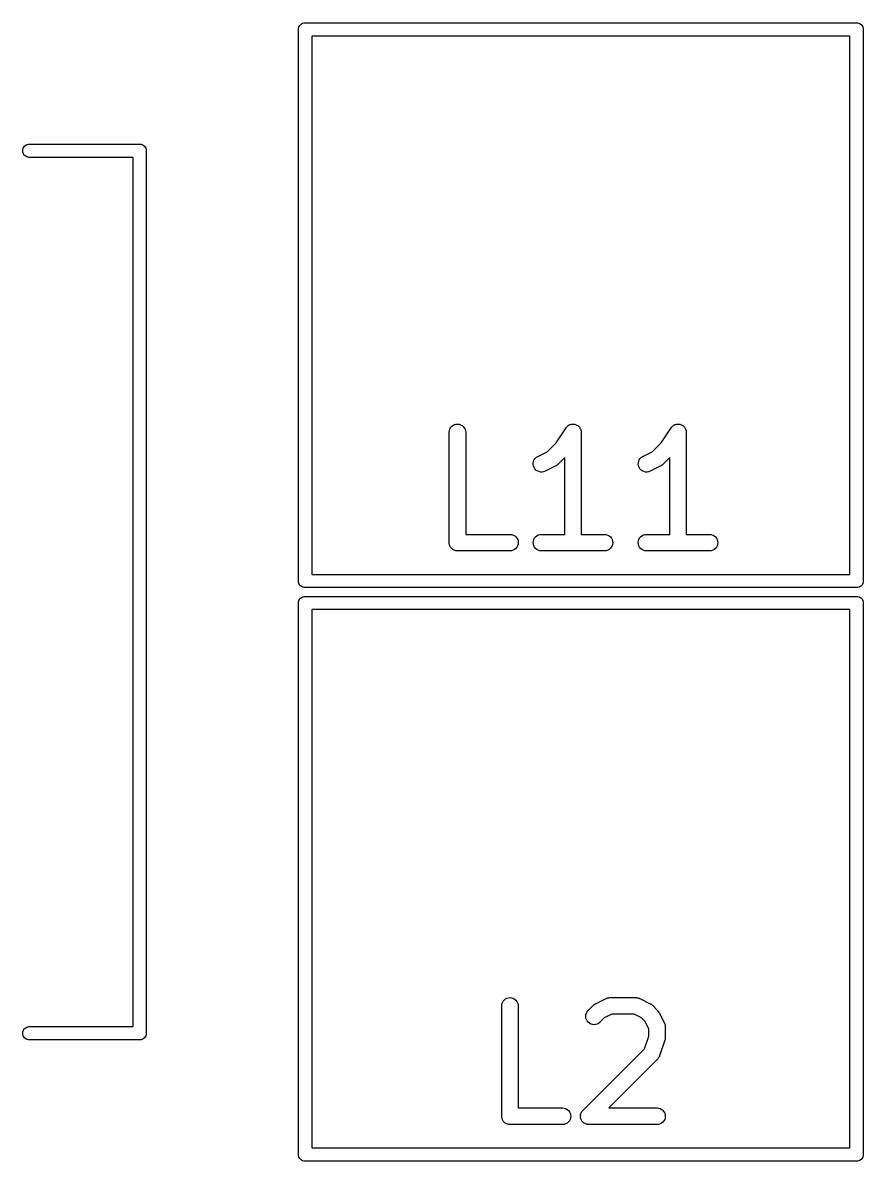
# Model space of a CAD drawing. Extents: x 85.9 to 159.2, y -122.9 to -78.6.
# Drawn here: x 123.94 to 131.56, y -94.16 to -83.84 of the extents above; entities that cross this region are included whole.
import ezdxf

# ---------------------------------------------------------------- set-up
doc = ezdxf.new("R2010")
doc.units = 0
doc.header["$MEASUREMENT"] = 0
doc.layers.add('BLACK', color=7, linetype='CONTINUOUS')

msp = doc.modelspace()

# ---------------------------------------------------------------- linework, layer by layer
at = {"layer": 'BLACK', "linetype": 'CONTINUOUS'}
for p, q in [((126.44, -83.9), (126.441, -83.8882)), ((126.44, -83.903), (126.44, -83.9)), ((126.44, -88.8971), (126.44, -83.903)), ((126.441, -83.8882), (126.444, -83.8769)), ((126.444, -83.8769), (126.45, -83.8665)), ((126.45, -83.8665), (126.457, -83.8574)), ((126.457, -83.8574), (126.467, -83.8499)), ((126.467, -83.8499), (126.477, -83.8443)), ((126.477, -83.8443), (126.488, -83.8409)), ((126.488, -83.8409), (126.497, -83.84)), ((126.497, -83.84), (126.5, -83.8397)), ((126.497, -83.84), (126.497, -83.84)), ((126.5, -83.8397), (126.503, -83.84)), ((126.503, -83.84), (131.497, -83.84)), ((131.497, -83.84), (131.5, -83.8397)), ((131.5, -83.8397), (131.503, -83.84)), ((131.503, -83.84), (131.503, -83.84)), ((131.503, -83.84), (131.512, -83.8409)), ((131.512, -83.8409), (131.523, -83.8443)), ((131.523, -83.8443), (131.533, -83.8499)), ((131.533, -83.8499), (131.543, -83.8574)), ((131.543, -83.8574), (131.55, -83.8665)), ((131.55, -83.8665), (131.556, -83.8769)), ((131.556, -83.8769), (131.559, -83.8882)), ((131.559, -83.8882), (131.56, -83.9)), ((131.56, -83.9), (131.56, -83.9029)), ((131.56, -83.9029), (131.56, -88.8971)), ((126.56, -83.96), (126.56, -88.84)), ((131.44, -83.96), (126.56, -83.96)), ((131.44, -88.84), (131.44, -83.96)), ((123.94, -85), (123.941, -84.9882)), ((123.941, -85.0118), (123.94, -85)), ((123.941, -84.9882), (123.944, -84.9769)), ((123.944, -85.0231), (123.941, -85.0118)), ((123.944, -84.9769), (123.95, -84.9665)), ((123.95, -85.0335), (123.944, -85.0231)), ((123.95, -84.9665), (123.957, -84.9574)), ((123.957, -85.0426), (123.95, -85.0335)), ((123.957, -84.9574), (123.967, -84.9499)), ((123.967, -84.9499), (123.977, -84.9443)), ((123.977, -84.9443), (123.988, -84.9409)), ((123.988, -84.9409), (123.997, -84.94)), ((123.997, -84.94), (124.997, -84.94)), ((124.997, -84.94), (125, -84.9397)), ((125, -84.9397), (125.003, -84.94)), ((125.003, -84.94), (125.003, -84.94)), ((125.003, -84.94), (125.012, -84.9409)), ((125.012, -84.9409), (125.023, -84.9443)), ((125.023, -84.9443), (125.033, -84.9499)), ((125.033, -84.9499), (125.043, -84.9574)), ((125.043, -84.9574), (125.05, -84.9665)), ((125.05, -84.9665), (125.056, -84.9769)), ((125.056, -84.9769), (125.059, -84.9882)), ((125.059, -84.9882), (125.06, -85)), ((125.06, -85), (125.06, -85.0029)), ((125.06, -85.0029), (125.06, -92.9971)), ((123.967, -85.0501), (123.957, -85.0426)), ((123.977, -85.0557), (123.967, -85.0501)), ((123.988, -85.0591), (123.977, -85.0557)), ((123.997, -85.06), (123.988, -85.0591)), ((124.94, -85.06), (123.997, -85.06)), ((124.94, -92.94), (124.94, -85.06)), ((127.812, -87.5228), (127.819, -87.51)), ((127.819, -87.51), (127.828, -87.4988)), ((127.828, -87.4988), (127.84, -87.4896)), ((127.84, -87.4896), (127.853, -87.4828)), ((127.853, -87.4828), (127.867, -87.4787)), ((127.867, -87.4787), (127.881, -87.4774)), ((127.881, -87.4774), (127.896, -87.4789)), ((127.896, -87.4789), (127.91, -87.4832)), ((127.91, -87.4832), (127.923, -87.4902)), ((127.923, -87.4902), (127.934, -87.4995)), ((127.934, -87.4995), (127.943, -87.5109)), ((127.943, -87.5109), (127.95, -87.5238)), ((128.775, -87.6475), (128.866, -87.5108)), ((128.866, -87.5108), (128.867, -87.51)), ((128.867, -87.5099), (128.871, -87.5043)), ((128.867, -87.51), (128.867, -87.5099)), ((128.867, -87.51), (128.867, -87.51)), ((128.867, -87.51), (128.867, -87.51)), ((128.871, -87.5043), (128.876, -87.4988)), ((128.876, -87.4987), (128.882, -87.494)), ((128.876, -87.4988), (128.876, -87.4987)), ((128.876, -87.4988), (128.876, -87.4988)), ((128.882, -87.494), (128.888, -87.4896)), ((128.888, -87.4896), (128.894, -87.486)), ((128.888, -87.4896), (128.888, -87.4896)), ((128.888, -87.4896), (128.888, -87.4896)), ((128.894, -87.486), (128.9, -87.4828)), ((128.9, -87.4828), (128.901, -87.4828)), ((128.901, -87.4828), (128.908, -87.4807)), ((128.901, -87.4828), (128.901, -87.4828)), ((128.908, -87.4807), (128.915, -87.4787)), ((128.915, -87.4787), (128.922, -87.478)), ((128.915, -87.4787), (128.915, -87.4787)), ((128.915, -87.4787), (128.915, -87.4787)), ((128.922, -87.478), (128.929, -87.4774)), ((128.929, -87.4774), (128.929, -87.4774)), ((128.929, -87.4774), (128.937, -87.4782)), ((128.929, -87.4774), (128.929, -87.4774)), ((128.937, -87.4782), (128.944, -87.4789)), ((128.944, -87.4789), (128.944, -87.4789)), ((128.944, -87.4789), (128.944, -87.4789)), ((128.944, -87.4789), (128.951, -87.4812)), ((128.951, -87.4812), (128.958, -87.4832)), ((128.958, -87.4832), (128.958, -87.4833)), ((128.958, -87.4833), (128.958, -87.4833)), ((128.958, -87.4833), (128.964, -87.4868)), ((128.964, -87.4868), (128.971, -87.4902)), ((128.971, -87.4902), (128.971, -87.4902)), ((128.971, -87.4902), (128.971, -87.4903)), ((128.971, -87.4903), (128.976, -87.4949)), ((128.976, -87.4949), (128.982, -87.4995)), ((128.982, -87.4995), (128.982, -87.4996)), ((128.982, -87.4996), (128.982, -87.4996)), ((128.982, -87.4996), (128.987, -87.5056)), ((128.987, -87.5056), (128.991, -87.5109)), ((128.991, -87.5109), (128.991, -87.5109)), ((128.991, -87.5109), (128.991, -87.511)), ((128.991, -87.511), (128.995, -87.5179)), ((128.995, -87.5179), (128.998, -87.5238)), ((129.727, -87.6475), (129.819, -87.5108)), ((129.819, -87.5099), (129.824, -87.5043)), ((129.819, -87.51), (129.819, -87.5099)), ((129.819, -87.5108), (129.819, -87.51)), ((129.819, -87.51), (129.819, -87.51)), ((129.819, -87.51), (129.819, -87.51)), ((129.824, -87.5043), (129.828, -87.4988)), ((129.828, -87.4988), (129.829, -87.4988)), ((129.829, -87.4987), (129.834, -87.494)), ((129.829, -87.4988), (129.829, -87.4987)), ((129.834, -87.494), (129.84, -87.4896)), ((129.84, -87.4896), (129.847, -87.486)), ((129.84, -87.4896), (129.84, -87.4896)), ((129.84, -87.4896), (129.84, -87.4896)), ((129.847, -87.486), (129.853, -87.4828)), ((129.853, -87.4828), (129.86, -87.4807)), ((129.853, -87.4828), (129.853, -87.4828)), ((129.853, -87.4828), (129.853, -87.4828)), ((129.86, -87.4807), (129.867, -87.4787)), ((129.867, -87.4787), (129.874, -87.478)), ((129.867, -87.4787), (129.867, -87.4787)), ((129.867, -87.4787), (129.867, -87.4787)), ((129.874, -87.478), (129.881, -87.4774)), ((129.881, -87.4774), (129.882, -87.4774)), ((129.882, -87.4774), (129.882, -87.4774)), ((129.882, -87.4774), (129.889, -87.4782)), ((129.889, -87.4782), (129.896, -87.4789)), ((129.896, -87.4789), (129.896, -87.4789)), ((129.896, -87.4789), (129.896, -87.4789)), ((129.896, -87.4789), (129.904, -87.4812)), ((129.904, -87.4812), (129.91, -87.4832)), ((129.91, -87.4832), (129.91, -87.4833)), ((129.91, -87.4833), (129.91, -87.4833)), ((129.91, -87.4833), (129.917, -87.4868)), ((129.917, -87.4868), (129.923, -87.4902)), ((129.923, -87.4902), (129.923, -87.4902)), ((129.923, -87.4902), (129.923, -87.4903)), ((129.923, -87.4903), (129.929, -87.4949)), ((129.929, -87.4949), (129.934, -87.4995)), ((129.934, -87.4995), (129.934, -87.4996)), ((129.934, -87.4996), (129.934, -87.4996)), ((129.934, -87.4996), (129.939, -87.5056)), ((129.939, -87.5056), (129.943, -87.5109)), ((129.943, -87.5109), (129.943, -87.5109)), ((129.943, -87.5109), (129.943, -87.511)), ((129.943, -87.511), (129.947, -87.5179)), ((129.947, -87.5179), (129.95, -87.5238)), ((127.806, -87.5513), (127.808, -87.5368)), ((127.806, -87.5524), (127.806, -87.5513)), ((127.806, -88.5524), (127.806, -87.5524)), ((127.808, -87.5368), (127.812, -87.5228)), ((127.95, -87.5238), (127.955, -87.5378)), ((127.955, -87.5378), (127.956, -87.5524)), ((127.956, -87.5524), (127.956, -88.4774)), ((128.998, -87.5238), (128.998, -87.5239)), ((128.998, -87.5239), (128.998, -87.5239)), ((128.998, -87.5239), (129, -87.5311)), ((129, -87.5311), (129.002, -87.5378)), ((129.002, -87.5378), (129.002, -87.5379)), ((129.002, -87.5379), (129.002, -87.5379)), ((129.002, -87.5379), (129.003, -87.5453)), ((129.003, -87.5453), (129.004, -87.5524)), ((129.004, -87.5524), (129.004, -88.4774)), ((129.95, -87.5238), (129.95, -87.5239)), ((129.95, -87.5239), (129.95, -87.5239)), ((129.95, -87.5239), (129.952, -87.5311)), ((129.952, -87.5311), (129.955, -87.5378)), ((129.955, -87.5378), (129.955, -87.5379)), ((129.955, -87.5379), (129.955, -87.5379)), ((129.955, -87.5379), (129.955, -87.5453)), ((129.955, -87.5453), (129.956, -87.5524)), ((129.956, -87.5524), (129.956, -88.4774)), ((128.694, -87.7288), (128.775, -87.6475)), ((129.646, -87.7288), (129.727, -87.6475)), ((128.568, -87.8284), (128.572, -87.8141)), ((128.572, -87.8141), (128.578, -87.8008)), ((128.578, -87.8008), (128.586, -87.7889)), ((128.586, -87.7889), (128.597, -87.7788)), ((128.597, -87.7788), (128.609, -87.771)), ((128.609, -87.771), (128.694, -87.7288)), ((128.854, -87.7811), (128.791, -87.8435)), ((128.854, -88.4774), (128.854, -87.7811)), ((129.521, -87.8284), (129.524, -87.8141)), ((129.524, -87.8141), (129.53, -87.8008)), ((129.53, -87.8008), (129.539, -87.7889)), ((129.539, -87.7889), (129.549, -87.7788)), ((129.549, -87.7788), (129.562, -87.771)), ((129.562, -87.771), (129.646, -87.7288)), ((129.806, -87.7811), (129.744, -87.8435)), ((129.806, -88.4774), (129.806, -87.7811)), ((128.568, -87.843), (128.568, -87.8284)), ((128.57, -87.8575), (128.568, -87.843)), ((128.576, -87.8712), (128.57, -87.8575)), ((128.583, -87.8836), (128.576, -87.8712)), ((128.593, -87.8943), (128.583, -87.8836)), ((128.605, -87.9029), (128.593, -87.8943)), ((128.618, -87.909), (128.605, -87.9029)), ((128.633, -87.9124), (128.618, -87.909)), ((128.647, -87.913), (128.633, -87.9124)), ((128.662, -87.9107), (128.647, -87.913)), ((128.675, -87.9056), (128.662, -87.9107)), ((128.676, -87.9052), (128.675, -87.9056)), ((128.772, -87.8576), (128.676, -87.9052)), ((128.775, -87.8553), (128.772, -87.8576)), ((128.779, -87.8534), (128.775, -87.8553)), ((128.781, -87.8514), (128.779, -87.8534)), ((128.784, -87.8498), (128.781, -87.8514)), ((128.787, -87.8469), (128.784, -87.8498)), ((128.79, -87.8442), (128.787, -87.8469)), ((128.791, -87.8435), (128.79, -87.8442)), ((129.52, -87.843), (129.521, -87.8284)), ((129.523, -87.8575), (129.52, -87.843)), ((129.528, -87.8712), (129.523, -87.8575)), ((129.536, -87.8836), (129.528, -87.8712)), ((129.546, -87.8943), (129.536, -87.8836)), ((129.557, -87.9029), (129.546, -87.8943)), ((129.571, -87.909), (129.557, -87.9029)), ((129.585, -87.9124), (129.571, -87.909)), ((129.6, -87.913), (129.585, -87.9124)), ((129.614, -87.9107), (129.6, -87.913)), ((129.628, -87.9056), (129.614, -87.9107)), ((129.629, -87.9052), (129.628, -87.9056)), ((129.724, -87.8576), (129.629, -87.9052)), ((129.728, -87.8553), (129.724, -87.8576)), ((129.731, -87.8534), (129.728, -87.8553)), ((129.734, -87.8514), (129.731, -87.8534)), ((129.736, -87.8498), (129.734, -87.8514)), ((129.739, -87.8469), (129.736, -87.8498)), ((129.743, -87.8442), (129.739, -87.8469)), ((129.744, -87.8435), (129.743, -87.8442)), ((127.956, -88.4774), (128.357, -88.4774)), ((128.357, -88.4774), (128.358, -88.4774)), ((128.358, -88.4774), (128.373, -88.479)), ((128.373, -88.479), (128.387, -88.4834)), ((128.387, -88.4834), (128.4, -88.4905)), ((128.4, -88.4905), (128.411, -88.4999)), ((128.411, -88.4999), (128.42, -88.5113)), ((128.42, -88.5113), (128.427, -88.5243)), ((128.427, -88.5243), (128.431, -88.5383)), ((128.431, -88.5383), (128.432, -88.5529)), ((128.568, -88.5519), (128.569, -88.5373)), ((128.569, -88.5373), (128.574, -88.5233)), ((128.574, -88.5233), (128.581, -88.5104)), ((128.581, -88.5104), (128.59, -88.4992)), ((128.59, -88.4992), (128.601, -88.4899)), ((128.601, -88.4899), (128.614, -88.483)), ((128.614, -88.483), (128.628, -88.4788)), ((128.628, -88.4788), (128.643, -88.4774)), ((128.643, -88.4774), (128.854, -88.4774)), ((129.004, -88.4774), (129.214, -88.4774)), ((129.214, -88.4774), (129.215, -88.4774)), ((129.215, -88.4774), (129.23, -88.479)), ((129.23, -88.479), (129.244, -88.4834)), ((129.244, -88.4834), (129.257, -88.4905)), ((129.257, -88.4905), (129.268, -88.4999)), ((129.268, -88.4999), (129.277, -88.5113)), ((129.277, -88.5113), (129.284, -88.5243)), ((129.284, -88.5243), (129.288, -88.5383)), ((129.288, -88.5383), (129.289, -88.5529)), ((129.52, -88.5519), (129.522, -88.5373)), ((129.522, -88.5373), (129.526, -88.5233)), ((129.526, -88.5233), (129.533, -88.5104)), ((129.533, -88.5104), (129.542, -88.4992)), ((129.542, -88.4992), (129.554, -88.4899)), ((129.554, -88.4899), (129.567, -88.483)), ((129.567, -88.483), (129.581, -88.4788)), ((129.581, -88.4788), (129.595, -88.4774)), ((129.595, -88.4774), (129.806, -88.4774)), ((129.956, -88.4774), (130.167, -88.4774)), ((130.167, -88.4774), (130.168, -88.4774)), ((130.168, -88.4774), (130.182, -88.479)), ((130.182, -88.479), (130.196, -88.4834)), ((130.196, -88.4834), (130.209, -88.4905)), ((130.209, -88.4905), (130.22, -88.4999)), ((130.22, -88.4999), (130.229, -88.5113)), ((130.229, -88.5113), (130.236, -88.5243)), ((130.236, -88.5243), (130.24, -88.5383)), ((130.24, -88.5383), (130.242, -88.5529)), ((127.807, -88.5594), (127.806, -88.5524)), ((127.807, -88.5664), (127.807, -88.5594)), ((127.807, -88.5667), (127.807, -88.5664)), ((127.807, -88.5669), (127.807, -88.5667)), ((127.809, -88.5737), (127.807, -88.5669)), ((127.811, -88.5805), (127.809, -88.5737)), ((127.812, -88.5807), (127.811, -88.5805)), ((127.812, -88.581), (127.812, -88.5807)), ((127.815, -88.5872), (127.812, -88.581)), ((127.818, -88.5934), (127.815, -88.5872)), ((127.818, -88.5937), (127.818, -88.5934)), ((127.818, -88.5939), (127.818, -88.5937)), ((127.823, -88.5994), (127.818, -88.5939)), ((127.827, -88.6049), (127.823, -88.5994)), ((127.828, -88.605), (127.827, -88.6049)), ((127.828, -88.6052), (127.828, -88.605)), ((127.833, -88.6097), (127.828, -88.6052)), ((127.839, -88.6143), (127.833, -88.6097)), ((127.839, -88.6144), (127.839, -88.6143)), ((127.839, -88.6146), (127.839, -88.6144)), ((127.845, -88.6179), (127.839, -88.6146)), ((127.851, -88.6213), (127.845, -88.6179)), ((127.852, -88.6214), (127.851, -88.6213)), ((127.852, -88.6215), (127.852, -88.6214)), ((127.859, -88.6236), (127.852, -88.6215)), ((127.865, -88.6257), (127.859, -88.6236)), ((127.866, -88.6258), (127.865, -88.6257)), ((127.873, -88.6266), (127.866, -88.6258)), ((127.866, -88.6258), (127.866, -88.6258)), ((127.88, -88.6274), (127.873, -88.6266)), ((127.881, -88.6274), (127.88, -88.6274)), ((127.88, -88.6274), (127.88, -88.6274)), ((127.88, -88.6274), (127.88, -88.6274)), ((127.88, -88.6274), (127.88, -88.6274)), ((128.357, -88.6274), (127.881, -88.6274)), ((128.372, -88.626), (128.357, -88.6274)), ((128.386, -88.6217), (128.372, -88.626)), ((128.399, -88.6148), (128.386, -88.6217)), ((128.41, -88.6056), (128.399, -88.6148)), ((128.419, -88.5943), (128.41, -88.6056)), ((128.426, -88.5814), (128.419, -88.5943)), ((128.431, -88.5675), (128.426, -88.5814)), ((128.432, -88.5529), (128.431, -88.5675)), ((128.569, -88.5664), (128.568, -88.5519)), ((128.573, -88.5805), (128.569, -88.5664)), ((128.58, -88.5934), (128.573, -88.5805)), ((128.589, -88.6049), (128.58, -88.5934)), ((128.6, -88.6143), (128.589, -88.6049)), ((128.613, -88.6213), (128.6, -88.6143)), ((128.627, -88.6257), (128.613, -88.6213)), ((128.642, -88.6274), (128.627, -88.6257)), ((128.643, -88.6274), (128.642, -88.6274)), ((129.214, -88.6274), (128.643, -88.6274)), ((129.229, -88.626), (129.214, -88.6274)), ((129.243, -88.6217), (129.229, -88.626)), ((129.256, -88.6148), (129.243, -88.6217)), ((129.267, -88.6056), (129.256, -88.6148)), ((129.276, -88.5943), (129.267, -88.6056)), ((129.283, -88.5814), (129.276, -88.5943)), ((129.288, -88.5675), (129.283, -88.5814)), ((129.289, -88.5529), (129.288, -88.5675)), ((129.522, -88.5664), (129.52, -88.5519)), ((129.526, -88.5805), (129.522, -88.5664)), ((129.532, -88.5934), (129.526, -88.5805)), ((129.542, -88.6049), (129.532, -88.5934)), ((129.553, -88.6143), (129.542, -88.6049)), ((129.566, -88.6213), (129.553, -88.6143)), ((129.58, -88.6257), (129.566, -88.6213)), ((129.594, -88.6274), (129.58, -88.6257)), ((129.595, -88.6274), (129.594, -88.6274)), ((130.167, -88.6274), (129.595, -88.6274)), ((130.181, -88.626), (130.167, -88.6274)), ((130.195, -88.6217), (130.181, -88.626)), ((130.208, -88.6148), (130.195, -88.6217)), ((130.22, -88.6056), (130.208, -88.6148)), ((130.229, -88.5943), (130.22, -88.6056)), ((130.236, -88.5814), (130.229, -88.5943)), ((130.24, -88.5675), (130.236, -88.5814)), ((130.242, -88.5529), (130.24, -88.5675)), ((126.56, -88.84), (131.44, -88.84)), ((126.44, -88.9), (126.44, -88.8971)), ((126.441, -88.9118), (126.44, -88.9)), ((126.444, -88.9231), (126.441, -88.9118)), ((126.45, -88.9335), (126.444, -88.9231)), ((126.457, -88.9426), (126.45, -88.9335)), ((126.467, -88.9501), (126.457, -88.9426)), ((126.477, -88.9557), (126.467, -88.9501)), ((126.488, -88.9591), (126.477, -88.9557)), ((126.5, -88.9603), (126.488, -88.9591)), ((126.503, -88.96), (126.5, -88.9603)), ((131.497, -88.96), (126.503, -88.96)), ((131.5, -88.9603), (131.497, -88.96)), ((131.512, -88.9591), (131.5, -88.9603)), ((131.523, -88.9557), (131.512, -88.9591)), ((131.533, -88.9501), (131.523, -88.9557)), ((131.543, -88.9426), (131.533, -88.9501)), ((131.55, -88.9335), (131.543, -88.9426)), ((131.556, -88.9231), (131.55, -88.9335)), ((131.559, -88.9118), (131.556, -88.9231)), ((131.56, -88.9029), (131.559, -88.9118)), ((131.56, -88.8971), (131.56, -88.9)), ((131.56, -88.9), (131.56, -88.9029)), ((131.56, -88.9029), (131.56, -88.9029)), ((126.444, -89.0769), (126.45, -89.0665)), ((126.45, -89.0665), (126.457, -89.0574)), ((126.457, -89.0574), (126.467, -89.0499)), ((126.467, -89.0499), (126.477, -89.0443)), ((126.477, -89.0443), (126.488, -89.0409)), ((126.488, -89.0409), (126.497, -89.04)), ((126.497, -89.04), (126.5, -89.0397)), ((126.497, -89.04), (126.497, -89.04)), ((126.5, -89.0397), (126.503, -89.04)), ((126.503, -89.04), (131.497, -89.04)), ((131.497, -89.04), (131.5, -89.0397)), ((131.5, -89.0397), (131.503, -89.04)), ((131.503, -89.04), (131.503, -89.04)), ((131.503, -89.04), (131.512, -89.0409)), ((131.512, -89.0409), (131.523, -89.0443)), ((131.523, -89.0443), (131.533, -89.0499)), ((131.533, -89.0499), (131.543, -89.0574)), ((131.543, -89.0574), (131.55, -89.0665)), ((131.55, -89.0665), (131.556, -89.0769)), ((126.44, -89.1), (126.441, -89.0882)), ((126.44, -89.103), (126.44, -89.1)), ((126.44, -94.0971), (126.44, -89.103)), ((126.441, -89.0882), (126.444, -89.0769)), ((126.56, -89.16), (126.56, -94.04)), ((131.44, -89.16), (126.56, -89.16)), ((131.44, -94.04), (131.44, -89.16)), ((131.556, -89.0769), (131.559, -89.0882)), ((131.559, -89.0882), (131.56, -89.1)), ((131.56, -89.1), (131.56, -89.1029)), ((131.56, -89.1029), (131.56, -94.0971)), ((128.329, -92.6828), (128.343, -92.6787)), ((128.343, -92.6787), (128.358, -92.6774)), ((128.358, -92.6774), (128.372, -92.6789)), ((128.372, -92.6789), (128.386, -92.6832)), ((129.245, -92.6794), (129.247, -92.6788)), ((129.247, -92.6788), (129.252, -92.6783)), ((129.252, -92.6783), (129.258, -92.6775)), ((129.258, -92.6775), (129.26, -92.6776)), ((129.26, -92.6776), (129.262, -92.6774)), ((129.262, -92.6774), (129.5, -92.6774)), ((129.5, -92.6774), (129.501, -92.6774)), ((129.501, -92.6774), (129.503, -92.6776)), ((129.503, -92.6776), (129.505, -92.6776)), ((129.505, -92.6776), (129.511, -92.6784)), ((129.511, -92.6784), (129.516, -92.679)), ((128.282, -92.7513), (128.284, -92.7368)), ((128.282, -92.7524), (128.282, -92.7513)), ((128.282, -93.7524), (128.282, -92.7524)), ((128.284, -92.7368), (128.288, -92.7228)), ((128.288, -92.7228), (128.295, -92.71)), ((128.295, -92.71), (128.305, -92.6988)), ((128.305, -92.6988), (128.316, -92.6896)), ((128.316, -92.6896), (128.329, -92.6828)), ((128.386, -92.6832), (128.399, -92.6902)), ((128.399, -92.6902), (128.41, -92.6995)), ((128.41, -92.6995), (128.42, -92.7109)), ((128.42, -92.7109), (128.426, -92.7238)), ((128.426, -92.7238), (128.431, -92.7378)), ((128.431, -92.7378), (128.432, -92.7524)), ((128.432, -92.7524), (128.432, -93.6774)), ((129.066, -92.7946), (129.114, -92.747)), ((129.114, -92.7462), (129.118, -92.7436)), ((129.114, -92.747), (129.114, -92.7462)), ((129.118, -92.7436), (129.121, -92.7407)), ((129.121, -92.7407), (129.123, -92.739)), ((129.123, -92.739), (129.126, -92.7371)), ((129.126, -92.7371), (129.13, -92.7352)), ((129.13, -92.7352), (129.133, -92.7329)), ((129.133, -92.7329), (129.228, -92.6853)), ((129.228, -92.6853), (129.229, -92.6848)), ((129.229, -92.6848), (129.231, -92.6841)), ((129.231, -92.6841), (129.233, -92.683)), ((129.233, -92.683), (129.238, -92.6816)), ((129.238, -92.6816), (129.243, -92.6798)), ((129.243, -92.6798), (129.245, -92.6794)), ((129.516, -92.679), (129.518, -92.6797)), ((129.518, -92.6797), (129.52, -92.6801)), ((129.52, -92.6801), (129.525, -92.6819)), ((129.525, -92.6819), (129.53, -92.6834)), ((129.53, -92.6834), (129.531, -92.6845)), ((129.531, -92.6845), (129.534, -92.6853)), ((129.534, -92.6853), (129.629, -92.7329)), ((129.629, -92.7329), (129.63, -92.7334)), ((129.63, -92.7334), (129.633, -92.7357)), ((129.633, -92.7357), (129.637, -92.7377)), ((129.637, -92.7377), (129.639, -92.7397)), ((129.639, -92.7397), (129.642, -92.7414)), ((129.642, -92.7414), (129.645, -92.7443)), ((129.645, -92.7443), (129.648, -92.747)), ((129.648, -92.747), (129.696, -92.7946)), ((129.044, -92.8474), (129.046, -92.8328)), ((129.045, -92.8619), (129.044, -92.8474)), ((129.05, -92.876), (129.045, -92.8619)), ((129.046, -92.8328), (129.05, -92.8188)), ((129.05, -92.8188), (129.057, -92.8059)), ((129.056, -92.8889), (129.05, -92.876)), ((129.057, -92.8059), (129.066, -92.7946)), ((129.211, -92.8616), (129.172, -92.9007)), ((129.28, -92.8274), (129.211, -92.8616)), ((129.482, -92.8274), (129.28, -92.8274)), ((129.551, -92.8616), (129.482, -92.8274)), ((129.581, -92.892), (129.551, -92.8616)), ((129.696, -92.7946), (129.697, -92.7953)), ((129.697, -92.7953), (129.699, -92.7986)), ((129.699, -92.7986), (129.702, -92.8017)), ((129.702, -92.8017), (129.704, -92.8043)), ((129.704, -92.8043), (129.706, -92.8068)), ((129.706, -92.8068), (129.708, -92.8105)), ((129.708, -92.8105), (129.71, -92.8141)), ((129.71, -92.8141), (129.758, -92.9093)), ((123.94, -93), (123.941, -92.9882)), ((123.941, -92.9882), (123.944, -92.9769)), ((123.944, -92.9769), (123.95, -92.9665)), ((123.95, -92.9665), (123.957, -92.9574)), ((123.957, -92.9574), (123.967, -92.9499)), ((123.967, -92.9499), (123.977, -92.9443)), ((123.977, -92.9443), (123.988, -92.9409)), ((123.988, -92.9409), (123.997, -92.94)), ((123.997, -92.94), (124.94, -92.94)), ((129.066, -92.9003), (129.056, -92.8889)), ((129.077, -92.9097), (129.066, -92.9003)), ((129.09, -92.9167), (129.077, -92.9097)), ((129.104, -92.921), (129.09, -92.9167)), ((129.118, -92.9226), (129.104, -92.921)), ((129.133, -92.9213), (129.118, -92.9226)), ((129.147, -92.9173), (129.133, -92.9213)), ((129.16, -92.9105), (129.147, -92.9173)), ((129.171, -92.9014), (129.16, -92.9105)), ((129.172, -92.9007), (129.171, -92.9014)), ((129.615, -92.9606), (129.581, -92.892)), ((129.615, -93.0259), (129.615, -92.9606)), ((129.758, -92.9093), (129.758, -92.9103)), ((129.758, -92.9103), (129.759, -92.9123)), ((129.759, -92.9123), (129.76, -92.9143)), ((129.76, -92.9143), (129.761, -92.9192)), ((129.761, -92.9192), (129.763, -92.924)), ((129.763, -92.924), (129.763, -92.9262)), ((129.763, -92.9262), (129.764, -92.9283)), ((129.764, -92.9283), (129.765, -92.9334)), ((129.765, -92.9334), (129.765, -92.9385)), ((129.765, -92.9385), (129.765, -92.9407)), ((129.765, -92.9407), (129.765, -92.9429)), ((129.765, -92.9429), (129.765, -93.0381)), ((123.941, -93.0118), (123.94, -93)), ((123.944, -93.0231), (123.941, -93.0118)), ((123.95, -93.0335), (123.944, -93.0231)), ((123.957, -93.0426), (123.95, -93.0335)), ((123.967, -93.0501), (123.957, -93.0426)), ((123.977, -93.0557), (123.967, -93.0501)), ((123.988, -93.0591), (123.977, -93.0557)), ((123.997, -93.06), (123.988, -93.0591)), ((124.997, -93.06), (123.997, -93.06)), ((125, -93.0603), (124.997, -93.06)), ((125.012, -93.0591), (125, -93.0603)), ((125.023, -93.0557), (125.012, -93.0591)), ((125.033, -93.0501), (125.023, -93.0557)), ((125.043, -93.0426), (125.033, -93.0501)), ((125.05, -93.0335), (125.043, -93.0426)), ((125.056, -93.0231), (125.05, -93.0335)), ((125.059, -93.0118), (125.056, -93.0231)), ((125.06, -93.0029), (125.059, -93.0118)), ((125.06, -92.9971), (125.06, -93)), ((125.06, -93), (125.06, -93.0029)), ((129.577, -93.1404), (129.615, -93.0259)), ((129.762, -93.0618), (129.714, -93.2047)), ((129.763, -93.0577), (129.762, -93.0618)), ((129.764, -93.0537), (129.763, -93.0577)), ((129.765, -93.0475), (129.764, -93.0506)), ((129.764, -93.0506), (129.764, -93.0537)), ((129.765, -93.0381), (129.765, -93.0391)), ((129.765, -93.0391), (129.765, -93.0433)), ((129.765, -93.0433), (129.765, -93.0475)), ((129.018, -93.6993), (129.577, -93.1404)), ((129.696, -93.234), (129.252, -93.6774)), ((129.697, -93.2323), (129.696, -93.234)), ((129.699, -93.2308), (129.697, -93.2323)), ((129.702, -93.2266), (129.699, -93.2308)), ((129.705, -93.2227), (129.702, -93.2266)), ((129.706, -93.2207), (129.705, -93.2227)), ((129.708, -93.2189), (129.706, -93.2207)), ((129.71, -93.2143), (129.708, -93.2189)), ((129.712, -93.2098), (129.71, -93.2143)), ((129.713, -93.2077), (129.712, -93.2098)), ((129.714, -93.2057), (129.713, -93.2077)), ((129.714, -93.2047), (129.714, -93.2057)), ((128.432, -93.6774), (128.833, -93.6774)), ((128.833, -93.6774), (128.834, -93.6774)), ((128.834, -93.6774), (128.849, -93.679)), ((128.849, -93.679), (128.863, -93.6834)), ((128.863, -93.6834), (128.876, -93.6905)), ((128.876, -93.6905), (128.887, -93.6999)), ((128.887, -93.6999), (128.896, -93.7113)), ((129.006, -93.717), (129.009, -93.7107)), ((129.009, -93.7104), (129.014, -93.7049)), ((129.009, -93.7106), (129.009, -93.7104)), ((129.009, -93.7107), (129.009, -93.7106)), ((129.014, -93.7049), (129.018, -93.6993)), ((129.252, -93.6774), (129.69, -93.6774)), ((129.69, -93.6774), (129.692, -93.6774)), ((129.692, -93.6774), (129.706, -93.679)), ((129.706, -93.679), (129.72, -93.6834)), ((129.72, -93.6834), (129.733, -93.6905)), ((129.733, -93.6905), (129.744, -93.6999)), ((129.744, -93.6999), (129.753, -93.7113)), ((128.283, -93.7594), (128.282, -93.7524)), ((128.283, -93.7664), (128.283, -93.7594)), ((128.284, -93.7667), (128.283, -93.7664)), ((128.284, -93.7669), (128.284, -93.7667)), ((128.286, -93.7737), (128.284, -93.7669)), ((128.288, -93.7805), (128.286, -93.7737)), ((128.288, -93.7807), (128.288, -93.7805)), ((128.288, -93.781), (128.288, -93.7807)), ((128.291, -93.7872), (128.288, -93.781)), ((128.294, -93.7934), (128.291, -93.7872)), ((128.295, -93.7937), (128.294, -93.7934)), ((128.295, -93.7939), (128.295, -93.7937)), ((128.299, -93.7994), (128.295, -93.7939)), ((128.304, -93.8049), (128.299, -93.7994)), ((128.304, -93.805), (128.304, -93.8049)), ((128.304, -93.8052), (128.304, -93.805)), ((128.309, -93.8097), (128.304, -93.8052)), ((128.315, -93.8143), (128.309, -93.8097)), ((128.886, -93.8056), (128.875, -93.8148)), ((128.896, -93.7943), (128.886, -93.8056)), ((128.896, -93.7113), (128.903, -93.7243)), ((128.902, -93.7814), (128.896, -93.7943)), ((128.907, -93.7675), (128.902, -93.7814)), ((128.903, -93.7243), (128.907, -93.7383)), ((128.907, -93.7383), (128.908, -93.7529)), ((128.908, -93.7529), (128.907, -93.7675)), ((128.996, -93.7519), (128.997, -93.7448)), ((128.996, -93.752), (128.996, -93.7519)), ((128.996, -93.7521), (128.996, -93.752)), ((128.997, -93.7592), (128.996, -93.7521)), ((128.997, -93.7448), (128.998, -93.7376)), ((128.998, -93.7664), (128.997, -93.7592)), ((128.998, -93.7373), (129, -93.7303)), ((128.998, -93.7374), (128.998, -93.7373)), ((128.998, -93.7376), (128.998, -93.7374)), ((128.998, -93.7666), (128.998, -93.7664)), ((128.998, -93.7667), (128.998, -93.7666)), ((129, -93.7736), (128.998, -93.7667)), ((129, -93.7303), (129.002, -93.7236)), ((129.002, -93.7805), (129, -93.7736)), ((129.002, -93.7233), (129.006, -93.717)), ((129.002, -93.7234), (129.002, -93.7233)), ((129.002, -93.7236), (129.002, -93.7234)), ((129.002, -93.7806), (129.002, -93.7805)), ((129.002, -93.7807), (129.002, -93.7806)), ((129.005, -93.7873), (129.002, -93.7807)), ((129.009, -93.7934), (129.005, -93.7873)), ((129.009, -93.7935), (129.009, -93.7934)), ((129.009, -93.7937), (129.009, -93.7935)), ((129.013, -93.7993), (129.009, -93.7937)), ((129.018, -93.8049), (129.013, -93.7993)), ((129.018, -93.805), (129.018, -93.8049)), ((129.018, -93.8049), (129.018, -93.8049)), ((129.024, -93.8096), (129.018, -93.805)), ((129.029, -93.8143), (129.024, -93.8096)), ((129.743, -93.8056), (129.732, -93.8148)), ((129.753, -93.7943), (129.743, -93.8056)), ((129.753, -93.7113), (129.76, -93.7243)), ((129.76, -93.7814), (129.753, -93.7943)), ((129.76, -93.7243), (129.764, -93.7383)), ((129.764, -93.7675), (129.76, -93.7814)), ((129.764, -93.7383), (129.765, -93.7529)), ((129.765, -93.7529), (129.764, -93.7675)), ((128.315, -93.8144), (128.315, -93.8143)), ((128.315, -93.8146), (128.315, -93.8144)), ((128.321, -93.8179), (128.315, -93.8146)), ((128.328, -93.8213), (128.321, -93.8179)), ((128.328, -93.8214), (128.328, -93.8213)), ((128.328, -93.8215), (128.328, -93.8214)), ((128.335, -93.8236), (128.328, -93.8215)), ((128.342, -93.8257), (128.335, -93.8236)), ((128.342, -93.8258), (128.342, -93.8257)), ((128.349, -93.8266), (128.342, -93.8258)), ((128.342, -93.8258), (128.342, -93.8258)), ((128.356, -93.8274), (128.349, -93.8266)), ((128.357, -93.8274), (128.356, -93.8274)), ((128.833, -93.8274), (128.357, -93.8274)), ((128.357, -93.8274), (128.357, -93.8274)), ((128.357, -93.8274), (128.357, -93.8274)), ((128.357, -93.8274), (128.357, -93.8274)), ((128.848, -93.826), (128.833, -93.8274)), ((128.862, -93.8217), (128.848, -93.826)), ((128.875, -93.8148), (128.862, -93.8217)), ((129.029, -93.8144), (129.029, -93.8143)), ((129.029, -93.8143), (129.029, -93.8143)), ((129.036, -93.8179), (129.029, -93.8144)), ((129.042, -93.8213), (129.036, -93.8179)), ((129.042, -93.8214), (129.042, -93.8213)), ((129.049, -93.8236), (129.042, -93.8214)), ((129.042, -93.8214), (129.042, -93.8214)), ((129.056, -93.8257), (129.049, -93.8236)), ((129.056, -93.8258), (129.056, -93.8257)), ((129.063, -93.8266), (129.056, -93.8258)), ((129.056, -93.8258), (129.056, -93.8258)), ((129.07, -93.8274), (129.063, -93.8266)), ((129.071, -93.8274), (129.07, -93.8274)), ((129.69, -93.8274), (129.071, -93.8274)), ((129.071, -93.8274), (129.071, -93.8274)), ((129.071, -93.8274), (129.071, -93.8274)), ((129.071, -93.8274), (129.071, -93.8274)), ((129.705, -93.826), (129.69, -93.8274)), ((129.719, -93.8217), (129.705, -93.826)), ((129.732, -93.8148), (129.719, -93.8217)), ((126.44, -94.1), (126.44, -94.0971)), ((126.441, -94.1118), (126.44, -94.1)), ((126.444, -94.1231), (126.441, -94.1118)), ((126.45, -94.1335), (126.444, -94.1231)), ((126.56, -94.04), (131.44, -94.04)), ((131.556, -94.1231), (131.55, -94.1335)), ((131.559, -94.1118), (131.556, -94.1231)), ((131.56, -94.1029), (131.559, -94.1118)), ((131.56, -94.0971), (131.56, -94.1)), ((131.56, -94.1), (131.56, -94.1029)), ((131.56, -94.1029), (131.56, -94.1029)), ((126.457, -94.1426), (126.45, -94.1335)), ((126.467, -94.1501), (126.457, -94.1426)), ((126.477, -94.1557), (126.467, -94.1501)), ((126.488, -94.1591), (126.477, -94.1557)), ((126.5, -94.1603), (126.488, -94.1591)), ((126.503, -94.16), (126.5, -94.1603)), ((131.497, -94.16), (126.503, -94.16)), ((131.5, -94.1603), (131.497, -94.16)), ((131.512, -94.1591), (131.5, -94.1603)), ((131.523, -94.1557), (131.512, -94.1591)), ((131.533, -94.1501), (131.523, -94.1557)), ((131.543, -94.1426), (131.533, -94.1501)), ((131.55, -94.1335), (131.543, -94.1426))]:
    msp.add_line(p, q, dxfattribs=at)

doc.saveas('drawing.dxf')
